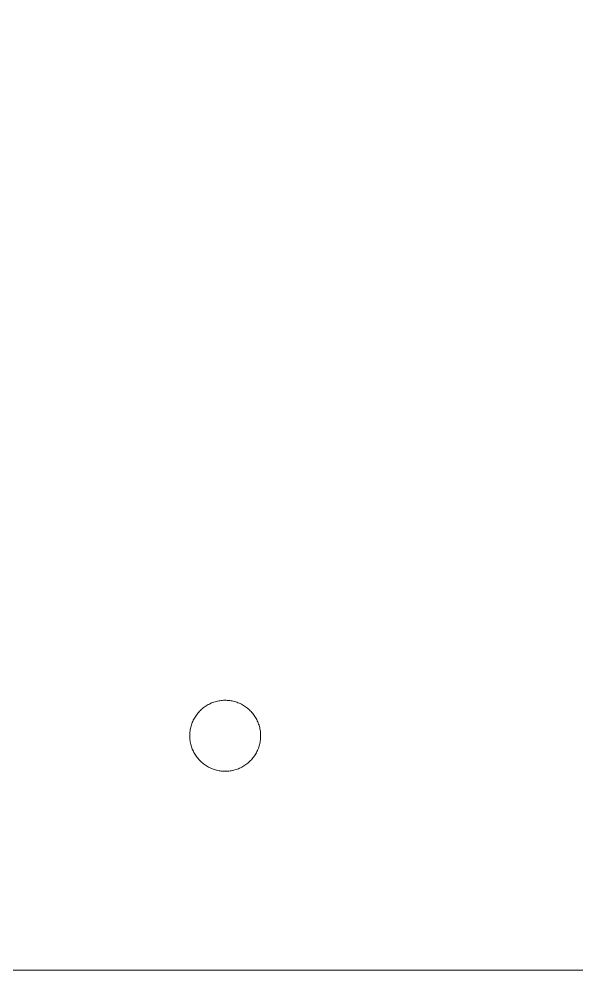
# Model space of a CAD drawing. Header units: millimetres. Extents: x -299 to 508, y -195 to 340.
# Drawn here: x -146.35 to -121.06, y -107.27 to -63.42 of the extents above; entities that cross this region are included whole.
import ezdxf

# ---------------------------------------------------------------- set-up
doc = ezdxf.new("R2010")
doc.units = ezdxf.units.MM
doc.header["$MEASUREMENT"] = 0
doc.layers.add('Camada 1', color=7, linetype='Continuous')

msp = doc.modelspace()

# ---------------------------------------------------------------- linework, layer by layer
at = {"layer": 'Camada 1', "lineweight": 20}
msp.add_open_spline([(-283.4082, -106.4198), (-283.4068, -106.4736), (-283.3633, -106.5172), (-283.3082, -106.5172), (-283.3082, -106.5172), (-277.3082, -106.5172), (-277.3082, -106.5172), (-277.2532, -106.5172), (-277.2082, -106.4722), (-277.2082, -106.4172), (-277.2082, -106.4172), (-277.2082, -103.5172), (-277.2082, -103.5172), (-277.2082, -103.4172), (-277.3082, -103.5172), (-277.2082, -103.5172), (-277.2082, -103.5172), (-271.4082, -103.5172), (-271.4082, -103.5172), (-271.3082, -103.5172), (-271.4082, -103.4172), (-271.4082, -103.5172), (-271.4082, -103.5172), (-271.4082, -106.4172), (-271.4082, -106.4172), (-271.4082, -106.4722), (-271.3642, -106.5172), (-271.3082, -106.5172), (-271.3082, -106.5172), (-265.3082, -106.5172), (-265.3082, -106.5172), (-265.2532, -106.5172), (-265.2082, -106.4722), (-265.2082, -106.4172), (-265.2082, -106.4172), (-265.2082, -103.5172), (-265.2082, -103.5172), (-265.2082, -103.4172), (-265.3082, -103.5172), (-265.2082, -103.5172), (-265.2082, -103.5172), (-259.4082, -103.5172), (-259.4082, -103.5172), (-259.3082, -103.5172), (-259.4082, -103.4172), (-259.4082, -103.5172), (-259.4082, -103.5172), (-259.4082, -106.4172), (-259.4082, -106.4172), (-259.4082, -106.4722), (-259.3642, -106.5172), (-259.3082, -106.5172), (-259.3082, -106.5172), (-249.3082, -106.5172), (-249.3082, -106.5172), (-249.3082, -106.5172), (-155.0612, -106.5172), (-155.0612, -106.5172), (-155.0612, -106.5172), (-81.0612, -106.5172), (-81.0612, -106.5172), (-81.0612, -106.5172), (13.1868, -106.5172), (13.1868, -106.5172), (13.2418, -106.5172), (13.2868, -106.4722), (13.2868, -106.4172), (13.2868, -106.4172), (13.2868, -103.2172), (13.2868, -103.2172), (13.2868, -103.1172), (13.1868, -103.2172), (13.2868, -103.2172), (13.2868, -103.2172), (25.6868, -103.2172), (25.6868, -103.2172), (25.7868, -103.2172), (25.6868, -103.1172), (25.6868, -103.2172), (25.6868, -103.2172), (25.6868, -106.4172), (25.6868, -106.4172), (25.6868, -106.5662), (25.7258, -106.7132), (25.8008, -106.8422), (25.8758, -106.9712), (25.9828, -107.0792), (26.1118, -107.1532), (26.2408, -107.2282), (26.3878, -107.2672), (26.5368, -107.2672), (26.6628, -107.2672), (26.7868, -107.2342), (26.8958, -107.1712), (27.0058, -107.1082), (27.0958, -107.0172), (27.1598, -106.9082), (27.2228, -106.7982), (27.2558, -106.6742), (27.2558, -106.5482), (27.2558, -106.4572), (27.2798, -106.3682), (27.3248, -106.2892), (27.3708, -106.2102), (27.4358, -106.1452), (27.5148, -106.0992), (27.5938, -106.0532), (27.6838, -106.0302), (27.7748, -106.0302), (27.8658, -106.0302), (27.9548, -106.0532), (28.0338, -106.0992), (28.1128, -106.1452), (28.1778, -106.2102), (28.2238, -106.2892), (28.2688, -106.3682), (28.2928, -106.4572), (28.2928, -106.5482), (28.2928, -106.6742), (28.3268, -106.7982), (28.3898, -106.9082), (28.4528, -107.0172), (28.5428, -107.1082), (28.6528, -107.1712), (28.7618, -107.2342), (28.8858, -107.2672), (29.0118, -107.2672), (29.1378, -107.2672), (29.2618, -107.2342), (29.3708, -107.1712), (29.4808, -107.1082), (29.5708, -107.0172), (29.6348, -106.9082), (29.6978, -106.7982), (29.7308, -106.6742), (29.7308, -106.5482), (29.7308, -106.4572), (29.7548, -106.3682), (29.7998, -106.2892), (29.8458, -106.2102), (29.9108, -106.1452), (29.9898, -106.0992), (30.0688, -106.0532), (30.1588, -106.0302), (30.2498, -106.0302), (30.3408, -106.0302), (30.4298, -106.0532), (30.5088, -106.0992), (30.5878, -106.1452), (30.6528, -106.2102), (30.6988, -106.2892), (30.7438, -106.3682), (30.7678, -106.4572), (30.7678, -106.5482), (30.7678, -106.6742), (30.8018, -106.7982), (30.8648, -106.9082), (30.9278, -107.0172), (31.0178, -107.1082), (31.1278, -107.1712), (31.2368, -107.2342), (31.3608, -107.2672), (31.4868, -107.2672), (31.6128, -107.2672), (31.7368, -107.2342), (31.8458, -107.1712), (31.9558, -107.1082), (32.0458, -107.0172), (32.1098, -106.9082), (32.1728, -106.7982), (32.2058, -106.6742), (32.2058, -106.5482), (32.2058, -106.4572), (32.2298, -106.3682), (32.2748, -106.2892), (32.3208, -106.2102), (32.3858, -106.1452), (32.4648, -106.0992), (32.5438, -106.0532), (32.6338, -106.0302), (32.7248, -106.0302), (32.8158, -106.0302), (32.9048, -106.0532), (32.9838, -106.0992), (33.0628, -106.1452), (33.1278, -106.2102), (33.1738, -106.2892), (33.2188, -106.3682), (33.2428, -106.4572), (33.2428, -106.5482), (33.2428, -106.6742), (33.2768, -106.7982), (33.3398, -106.9082), (33.4028, -107.0172), (33.4928, -107.1082), (33.6028, -107.1712), (33.7118, -107.2342), (33.8358, -107.2672), (33.9618, -107.2672), (34.0878, -107.2672), (34.2118, -107.2342), (34.3208, -107.1712), (34.4308, -107.1082), (34.5208, -107.0172), (34.5848, -106.9082), (34.6478, -106.7982), (34.6808, -106.6742), (34.6808, -106.5482), (34.6808, -106.4572), (34.7048, -106.3682), (34.7498, -106.2892), (34.7958, -106.2102), (34.8608, -106.1452), (34.9398, -106.0992), (35.0188, -106.0532), (35.1088, -106.0302), (35.1998, -106.0302), (35.2908, -106.0302), (35.3798, -106.0532), (35.4588, -106.0992), (35.5378, -106.1452), (35.6028, -106.2102), (35.6488, -106.2892), (35.6938, -106.3682), (35.7178, -106.4572), (35.7178, -106.5482), (35.7178, -106.6742), (35.7518, -106.7982), (35.8148, -106.9082), (35.8778, -107.0172), (35.9678, -107.1082), (36.0778, -107.1712), (36.1868, -107.2342), (36.3108, -107.2672), (36.4368, -107.2672), (36.5858, -107.2672), (36.7328, -107.2282), (36.8618, -107.1532), (36.9908, -107.0792), (37.0988, -106.9712), (37.1728, -106.8422), (37.2478, -106.7132), (37.2868, -106.5662), (37.2868, -106.4172), (37.2868, -106.4172), (37.2868, -20.4172), (37.2868, -20.4172), (37.2868, -20.2682), (37.2478, -20.1212), (37.1728, -19.9922), (37.0988, -19.8632), (36.9908, -19.7552), (36.8618, -19.6812), (36.7328, -19.6062), (36.5858, -19.5672), (36.4368, -19.5672), (36.3108, -19.5672), (36.1868, -19.6002), (36.0778, -19.6632), (35.9678, -19.7262), (35.8778, -19.8172), (35.8148, -19.9262), (35.7518, -20.0362), (35.7178, -20.1602), (35.7178, -20.2862), (35.7178, -20.3772), (35.6938, -20.4662), (35.6488, -20.5452), (35.6028, -20.6242), (35.5378, -20.6892), (35.4588, -20.7352), (35.3798, -20.7812), (35.2908, -20.8052), (35.1998, -20.8052), (35.1088, -20.8052), (35.0188, -20.7812), (34.9398, -20.7352), (34.8608, -20.6892), (34.7958, -20.6242), (34.7498, -20.5452), (34.7048, -20.4662), (34.6808, -20.3772), (34.6808, -20.2862), (34.6808, -20.1602), (34.6478, -20.0362), (34.5848, -19.9262), (34.5208, -19.8172), (34.4308, -19.7262), (34.3208, -19.6632), (34.2118, -19.6002), (34.0878, -19.5672), (33.9618, -19.5672), (33.8358, -19.5672), (33.7118, -19.6002), (33.6028, -19.6632), (33.4928, -19.7262), (33.4028, -19.8172), (33.3398, -19.9262), (33.2768, -20.0362), (33.2428, -20.1602), (33.2428, -20.2862), (33.2428, -20.3772), (33.2188, -20.4662), (33.1738, -20.5452), (33.1278, -20.6242), (33.0628, -20.6892), (32.9838, -20.7352), (32.9048, -20.7812), (32.8158, -20.8052), (32.7248, -20.8052), (32.6338, -20.8052), (32.5438, -20.7812), (32.4648, -20.7352), (32.3858, -20.6892), (32.3208, -20.6242), (32.2748, -20.5452), (32.2298, -20.4662), (32.2058, -20.3772), (32.2058, -20.2862), (32.2058, -20.1602), (32.1728, -20.0362), (32.1098, -19.9262), (32.0458, -19.8172), (31.9558, -19.7262), (31.8458, -19.6632), (31.7368, -19.6002), (31.6128, -19.5672), (31.4868, -19.5672), (31.3608, -19.5672), (31.2368, -19.6002), (31.1278, -19.6632), (31.0178, -19.7262), (30.9278, -19.8172), (30.8648, -19.9262), (30.8018, -20.0362), (30.7678, -20.1602), (30.7678, -20.2862), (30.7678, -20.3772), (30.7438, -20.4662), (30.6988, -20.5452), (30.6528, -20.6242), (30.5878, -20.6892), (30.5088, -20.7352), (30.4298, -20.7812), (30.3408, -20.8052), (30.2498, -20.8052), (30.1588, -20.8052), (30.0688, -20.7812), (29.9898, -20.7352), (29.9108, -20.6892), (29.8458, -20.6242), (29.7998, -20.5452), (29.7548, -20.4662), (29.7308, -20.3772), (29.7308, -20.2862), (29.7308, -20.1602), (29.6978, -20.0362), (29.6348, -19.9262), (29.5708, -19.8172), (29.4808, -19.7262), (29.3708, -19.6632), (29.2618, -19.6002), (29.1378, -19.5672), (29.0118, -19.5672), (28.8858, -19.5672), (28.7618, -19.6002), (28.6528, -19.6632), (28.5428, -19.7262), (28.4528, -19.8172), (28.3898, -19.9262), (28.3268, -20.0362), (28.2928, -20.1602), (28.2928, -20.2862), (28.2928, -20.3772), (28.2688, -20.4662), (28.2238, -20.5452), (28.1778, -20.6242), (28.1128, -20.6892), (28.0338, -20.7352), (27.9548, -20.7812), (27.8658, -20.8042), (27.7748, -20.8042), (27.6838, -20.8042), (27.5938, -20.7812), (27.5148, -20.7352), (27.4358, -20.6892), (27.3708, -20.6242), (27.3248, -20.5452), (27.2798, -20.4662), (27.2558, -20.3772), (27.2558, -20.2862), (27.2558, -20.1602), (27.2228, -20.0362), (27.1598, -19.9262), (27.0958, -19.8172), (27.0058, -19.7262), (26.8958, -19.6632), (26.7868, -19.6002), (26.6628, -19.5672), (26.5368, -19.5672), (26.3878, -19.5672), (26.2408, -19.6062), (26.1118, -19.6812), (25.9828, -19.7552), (25.8758, -19.8632), (25.8008, -19.9922), (25.7258, -20.1212), (25.6868, -20.2682), (25.6868, -20.4172), (25.6868, -20.4172), (25.6868, -23.6172), (25.6868, -23.6172), (25.6868, -23.7172), (25.7868, -23.6172), (25.6868, -23.6172), (25.6868, -23.6172), (13.2868, -23.6172), (13.2868, -23.6172), (13.1868, -23.6172), (13.2868, -23.7172), (13.2868, -23.6172), (13.2868, -23.6172), (13.2868, -20.4172), (13.2868, -20.4172), (13.2868, -20.3622), (13.2418, -20.3172), (13.1868, -20.3172), (13.1868, -20.3172), (-81.0612, -20.3172), (-81.0612, -20.3172), (-81.0612, -20.3172), (-155.0612, -20.3172), (-155.0612, -20.3172), (-155.0612, -20.3172), (-249.3082, -20.3172), (-249.3082, -20.3172), (-249.3082, -20.3172), (-259.3082, -20.3172), (-259.3082, -20.3172), (-259.3642, -20.3172), (-259.4082, -20.3622), (-259.4082, -20.4172), (-259.4082, -20.4172), (-259.4082, -23.3172), (-259.4082, -23.3172), (-259.4082, -23.4172), (-259.3082, -23.3172), (-259.4082, -23.3172), (-259.4082, -23.3172), (-265.2082, -23.3172), (-265.2082, -23.3172), (-265.3082, -23.3172), (-265.2082, -23.4172), (-265.2082, -23.3172), (-265.2082, -23.3172), (-265.2082, -20.4172), (-265.2082, -20.4172), (-265.2082, -20.3622), (-265.2532, -20.3172), (-265.3082, -20.3172), (-265.3082, -20.3172), (-271.3082, -20.3172), (-271.3082, -20.3172), (-271.3642, -20.3172), (-271.4082, -20.3622), (-271.4082, -20.4172), (-271.4082, -20.4172), (-271.4082, -23.3172), (-271.4082, -23.3172), (-271.4082, -23.4172), (-271.3082, -23.3172), (-271.4082, -23.3172), (-271.4082, -23.3172), (-277.2082, -23.3172), (-277.2082, -23.3172), (-277.3082, -23.3172), (-277.2082, -23.4172), (-277.2082, -23.3172), (-277.2082, -23.3172), (-277.2082, -20.4172), (-277.2082, -20.4172), (-277.2082, -20.3622), (-277.2532, -20.3172), (-277.3082, -20.3172), (-277.3082, -20.3172), (-283.3082, -20.3172), (-283.3082, -20.3172), (-283.3633, -20.3172), (-283.4068, -20.3608), (-283.4082, -20.4146)], degree=3, knots=[0, 0, 0, 0, 0.006135, 0.006135, 0.006135, 0.0122699, 0.0122699, 0.0122699, 0.0184049, 0.0184049, 0.0184049, 0.0245399, 0.0245399, 0.0245399, 0.0306748, 0.0306748, 0.0306748, 0.0368098, 0.0368098, 0.0368098, 0.0429448, 0.0429448, 0.0429448, 0.0490798, 0.0490798, 0.0490798, 0.0552147, 0.0552147, 0.0552147, 0.0613497, 0.0613497, 0.0613497, 0.0674847, 0.0674847, 0.0674847, 0.0736196, 0.0736196, 0.0736196, 0.0797546, 0.0797546, 0.0797546, 0.0858896, 0.0858896, 0.0858896, 0.0920245, 0.0920245, 0.0920245, 0.0981595, 0.0981595, 0.0981595, 0.1042945, 0.1042945, 0.1042945, 0.1104294, 0.1104294, 0.1104294, 0.1165644, 0.1165644, 0.1165644, 0.1226994, 0.1226994, 0.1226994, 0.1288344, 0.1288344, 0.1288344, 0.1349693, 0.1349693, 0.1349693, 0.1411043, 0.1411043, 0.1411043, 0.1472393, 0.1472393, 0.1472393, 0.1533742, 0.1533742, 0.1533742, 0.1595092, 0.1595092, 0.1595092, 0.1656442, 0.1656442, 0.1656442, 0.1717791, 0.1717791, 0.1717791, 0.1779141, 0.1779141, 0.1779141, 0.1840491, 0.1840491, 0.1840491, 0.190184, 0.190184, 0.190184, 0.196319, 0.196319, 0.196319, 0.202454, 0.202454, 0.202454, 0.208589, 0.208589, 0.208589, 0.2147239, 0.2147239, 0.2147239, 0.2208589, 0.2208589, 0.2208589, 0.2269939, 0.2269939, 0.2269939, 0.2331288, 0.2331288, 0.2331288, 0.2392638, 0.2392638, 0.2392638, 0.2453988, 0.2453988, 0.2453988, 0.2515337, 0.2515337, 0.2515337, 0.2576687, 0.2576687, 0.2576687, 0.2638037, 0.2638037, 0.2638037, 0.2699387, 0.2699387, 0.2699387, 0.2760736, 0.2760736, 0.2760736, 0.2822086, 0.2822086, 0.2822086, 0.2883436, 0.2883436, 0.2883436, 0.2944785, 0.2944785, 0.2944785, 0.3006135, 0.3006135, 0.3006135, 0.3067485, 0.3067485, 0.3067485, 0.3128834, 0.3128834, 0.3128834, 0.3190184, 0.3190184, 0.3190184, 0.3251534, 0.3251534, 0.3251534, 0.3312883, 0.3312883, 0.3312883, 0.3374233, 0.3374233, 0.3374233, 0.3435583, 0.3435583, 0.3435583, 0.3496933, 0.3496933, 0.3496933, 0.3558282, 0.3558282, 0.3558282, 0.3619632, 0.3619632, 0.3619632, 0.3680982, 0.3680982, 0.3680982, 0.3742331, 0.3742331, 0.3742331, 0.3803681, 0.3803681, 0.3803681, 0.3865031, 0.3865031, 0.3865031, 0.392638, 0.392638, 0.392638, 0.398773, 0.398773, 0.398773, 0.404908, 0.404908, 0.404908, 0.4110429, 0.4110429, 0.4110429, 0.4171779, 0.4171779, 0.4171779, 0.4233129, 0.4233129, 0.4233129, 0.4294479, 0.4294479, 0.4294479, 0.4355828, 0.4355828, 0.4355828, 0.4417178, 0.4417178, 0.4417178, 0.4478528, 0.4478528, 0.4478528, 0.4539877, 0.4539877, 0.4539877, 0.4601227, 0.4601227, 0.4601227, 0.4662577, 0.4662577, 0.4662577, 0.4723926, 0.4723926, 0.4723926, 0.4785276, 0.4785276, 0.4785276, 0.4846626, 0.4846626, 0.4846626, 0.4907975, 0.4907975, 0.4907975, 0.4969325, 0.4969325, 0.4969325, 0.5030675, 0.5030675, 0.5030675, 0.5092025, 0.5092025, 0.5092025, 0.5153374, 0.5153374, 0.5153374, 0.5214724, 0.5214724, 0.5214724, 0.5276074, 0.5276074, 0.5276074, 0.5337423, 0.5337423, 0.5337423, 0.5398773, 0.5398773, 0.5398773, 0.5460123, 0.5460123, 0.5460123, 0.5521472, 0.5521472, 0.5521472, 0.5582822, 0.5582822, 0.5582822, 0.5644172, 0.5644172, 0.5644172, 0.5705521, 0.5705521, 0.5705521, 0.5766871, 0.5766871, 0.5766871, 0.5828221, 0.5828221, 0.5828221, 0.5889571, 0.5889571, 0.5889571, 0.595092, 0.595092, 0.595092, 0.601227, 0.601227, 0.601227, 0.607362, 0.607362, 0.607362, 0.6134969, 0.6134969, 0.6134969, 0.6196319, 0.6196319, 0.6196319, 0.6257669, 0.6257669, 0.6257669, 0.6319018, 0.6319018, 0.6319018, 0.6380368, 0.6380368, 0.6380368, 0.6441718, 0.6441718, 0.6441718, 0.6503067, 0.6503067, 0.6503067, 0.6564417, 0.6564417, 0.6564417, 0.6625767, 0.6625767, 0.6625767, 0.6687117, 0.6687117, 0.6687117, 0.6748466, 0.6748466, 0.6748466, 0.6809816, 0.6809816, 0.6809816, 0.6871166, 0.6871166, 0.6871166, 0.6932515, 0.6932515, 0.6932515, 0.6993865, 0.6993865, 0.6993865, 0.7055215, 0.7055215, 0.7055215, 0.7116564, 0.7116564, 0.7116564, 0.7177914, 0.7177914, 0.7177914, 0.7239264, 0.7239264, 0.7239264, 0.7300613, 0.7300613, 0.7300613, 0.7361963, 0.7361963, 0.7361963, 0.7423313, 0.7423313, 0.7423313, 0.7484663, 0.7484663, 0.7484663, 0.7546012, 0.7546012, 0.7546012, 0.7607362, 0.7607362, 0.7607362, 0.7668712, 0.7668712, 0.7668712, 0.7730061, 0.7730061, 0.7730061, 0.7791411, 0.7791411, 0.7791411, 0.7852761, 0.7852761, 0.7852761, 0.791411, 0.791411, 0.791411, 0.797546, 0.797546, 0.797546, 0.803681, 0.803681, 0.803681, 0.809816, 0.809816, 0.809816, 0.8159509, 0.8159509, 0.8159509, 0.8220859, 0.8220859, 0.8220859, 0.8282209, 0.8282209, 0.8282209, 0.8343558, 0.8343558, 0.8343558, 0.8404908, 0.8404908, 0.8404908, 0.8466258, 0.8466258, 0.8466258, 0.8527607, 0.8527607, 0.8527607, 0.8588957, 0.8588957, 0.8588957, 0.8650307, 0.8650307, 0.8650307, 0.8711656, 0.8711656, 0.8711656, 0.8773006, 0.8773006, 0.8773006, 0.8834356, 0.8834356, 0.8834356, 0.8895706, 0.8895706, 0.8895706, 0.8957055, 0.8957055, 0.8957055, 0.9018405, 0.9018405, 0.9018405, 0.9079755, 0.9079755, 0.9079755, 0.9141104, 0.9141104, 0.9141104, 0.9202454, 0.9202454, 0.9202454, 0.9263804, 0.9263804, 0.9263804, 0.9325153, 0.9325153, 0.9325153, 0.9386503, 0.9386503, 0.9386503, 0.9447853, 0.9447853, 0.9447853, 0.9509202, 0.9509202, 0.9509202, 0.9570552, 0.9570552, 0.9570552, 0.9631902, 0.9631902, 0.9631902, 0.9693252, 0.9693252, 0.9693252, 0.9754601, 0.9754601, 0.9754601, 0.9815951, 0.9815951, 0.9815951, 0.9877301, 0.9877301, 0.9877301, 0.993865, 0.993865, 0.993865, 1, 1, 1, 1], dxfattribs=at)
at = {"layer": 'Camada 1', "color": 250, "lineweight": 9}
for points, knots in [([(-137.0092, -97.5022), (-137.0092, -97.5022), (-136.9535, -97.5012), (-136.9535, -97.5012), (-136.9535, -97.5012), (-136.8978, -97.4984), (-136.8978, -97.4984), (-136.8978, -97.4984), (-136.8423, -97.4935), (-136.8423, -97.4935), (-136.8423, -97.4935), (-136.787, -97.4868), (-136.787, -97.4868), (-136.787, -97.4868), (-136.732, -97.4781), (-136.732, -97.4781), (-136.732, -97.4781), (-136.6773, -97.4676), (-136.6773, -97.4676), (-136.6773, -97.4676), (-136.623, -97.4551), (-136.623, -97.4551), (-136.623, -97.4551), (-136.5691, -97.4408), (-136.5691, -97.4408), (-136.5691, -97.4408), (-136.5158, -97.4247), (-136.5158, -97.4247), (-136.5158, -97.4247), (-136.4631, -97.4066), (-136.4631, -97.4066), (-136.4631, -97.4066), (-136.411, -97.3868), (-136.411, -97.3868), (-136.411, -97.3868), (-136.3596, -97.3652), (-136.3596, -97.3652), (-136.3596, -97.3652), (-136.3091, -97.3418), (-136.3091, -97.3418), (-136.3091, -97.3418), (-136.2593, -97.3167), (-136.2593, -97.3167), (-136.2593, -97.3167), (-136.2105, -97.2899), (-136.2105, -97.2899), (-136.2105, -97.2899), (-136.1626, -97.2613), (-136.1626, -97.2613), (-136.1626, -97.2613), (-136.1158, -97.2312), (-136.1158, -97.2312), (-136.1158, -97.2312), (-136.07, -97.1994), (-136.07, -97.1994), (-136.07, -97.1994), (-136.0253, -97.1661), (-136.0253, -97.1661), (-136.0253, -97.1661), (-135.9819, -97.1313), (-135.9819, -97.1313), (-135.9819, -97.1313), (-135.9396, -97.0949), (-135.9396, -97.0949), (-135.9396, -97.0949), (-135.8987, -97.0572), (-135.8987, -97.0572), (-135.8987, -97.0572), (-135.859, -97.018), (-135.859, -97.018), (-135.859, -97.018), (-135.8208, -96.9775), (-135.8208, -96.9775), (-135.8208, -96.9775), (-135.784, -96.9357), (-135.784, -96.9357), (-135.784, -96.9357), (-135.7486, -96.8926), (-135.7486, -96.8926), (-135.7486, -96.8926), (-135.7148, -96.8483), (-135.7148, -96.8483), (-135.7148, -96.8483), (-135.6825, -96.8029), (-135.6825, -96.8029), (-135.6825, -96.8029), (-135.6518, -96.7564), (-135.6518, -96.7564), (-135.6518, -96.7564), (-135.6228, -96.7089), (-135.6228, -96.7089), (-135.6228, -96.7089), (-135.5954, -96.6603), (-135.5954, -96.6603), (-135.5954, -96.6603), (-135.5697, -96.6109), (-135.5697, -96.6109), (-135.5697, -96.6109), (-135.5457, -96.5606), (-135.5457, -96.5606), (-135.5457, -96.5606), (-135.5235, -96.5095), (-135.5235, -96.5095), (-135.5235, -96.5095), (-135.5031, -96.4577), (-135.5031, -96.4577), (-135.5031, -96.4577), (-135.4845, -96.4052), (-135.4845, -96.4052), (-135.4845, -96.4052), (-135.4677, -96.352), (-135.4677, -96.352), (-135.4677, -96.352), (-135.4527, -96.2983), (-135.4527, -96.2983), (-135.4527, -96.2983), (-135.4397, -96.2442), (-135.4397, -96.2442), (-135.4397, -96.2442), (-135.4285, -96.1896), (-135.4285, -96.1896), (-135.4285, -96.1896), (-135.4192, -96.1347), (-135.4192, -96.1347), (-135.4192, -96.1347), (-135.4118, -96.0794), (-135.4118, -96.0794), (-135.4118, -96.0794), (-135.4063, -96.024), (-135.4063, -96.024), (-135.4063, -96.024), (-135.4028, -95.9684), (-135.4028, -95.9684), (-135.4028, -95.9684), (-135.4012, -95.9127), (-135.4012, -95.9127), (-135.4012, -95.9127), (-135.4015, -95.857), (-135.4015, -95.857), (-135.4015, -95.857), (-135.4038, -95.8013), (-135.4038, -95.8013), (-135.4038, -95.8013), (-135.4079, -95.7457), (-135.4079, -95.7457), (-135.4079, -95.7457), (-135.414, -95.6904), (-135.414, -95.6904), (-135.414, -95.6904), (-135.4221, -95.6352), (-135.4221, -95.6352), (-135.4221, -95.6352), (-135.432, -95.5804), (-135.432, -95.5804), (-135.432, -95.5804), (-135.4438, -95.5259), (-135.4438, -95.5259), (-135.4438, -95.5259), (-135.4575, -95.4719), (-135.4575, -95.4719), (-135.4575, -95.4719), (-135.4731, -95.4184), (-135.4731, -95.4184), (-135.4731, -95.4184), (-135.4905, -95.3655), (-135.4905, -95.3655), (-135.4905, -95.3655), (-135.5097, -95.3132), (-135.5097, -95.3132), (-135.5097, -95.3132), (-135.5307, -95.2616), (-135.5307, -95.2616), (-135.5307, -95.2616), (-135.5535, -95.2108), (-135.5535, -95.2108), (-135.5535, -95.2108), (-135.578, -95.1607), (-135.578, -95.1607), (-135.578, -95.1607), (-135.6043, -95.1116), (-135.6043, -95.1116), (-135.6043, -95.1116), (-135.6323, -95.0634), (-135.6323, -95.0634), (-135.6323, -95.0634), (-135.6619, -95.0162), (-135.6619, -95.0162), (-135.6619, -95.0162), (-135.6931, -94.9701), (-135.6931, -94.9701), (-135.6931, -94.9701), (-135.7259, -94.925), (-135.7259, -94.925), (-135.7259, -94.925), (-135.7602, -94.8811), (-135.7602, -94.8811), (-135.7602, -94.8811), (-135.7961, -94.8385), (-135.7961, -94.8385), (-135.7961, -94.8385), (-135.8334, -94.7971), (-135.8334, -94.7971), (-135.8334, -94.7971), (-135.8721, -94.757), (-135.8721, -94.757), (-135.8721, -94.757), (-135.9122, -94.7183), (-135.9122, -94.7183), (-135.9122, -94.7183), (-135.9536, -94.681), (-135.9536, -94.681), (-135.9536, -94.681), (-135.9962, -94.6452), (-135.9962, -94.6452), (-135.9962, -94.6452), (-136.0401, -94.6108), (-136.0401, -94.6108), (-136.0401, -94.6108), (-136.0851, -94.578), (-136.0851, -94.578), (-136.0851, -94.578), (-136.1313, -94.5468), (-136.1313, -94.5468), (-136.1313, -94.5468), (-136.1785, -94.5172), (-136.1785, -94.5172), (-136.1785, -94.5172), (-136.2267, -94.4892), (-136.2267, -94.4892), (-136.2267, -94.4892), (-136.2758, -94.463), (-136.2758, -94.463), (-136.2758, -94.463), (-136.3258, -94.4384), (-136.3258, -94.4384), (-136.3258, -94.4384), (-136.3767, -94.4156), (-136.3767, -94.4156), (-136.3767, -94.4156), (-136.4283, -94.3946), (-136.4283, -94.3946), (-136.4283, -94.3946), (-136.4806, -94.3754), (-136.4806, -94.3754), (-136.4806, -94.3754), (-136.5335, -94.358), (-136.5335, -94.358), (-136.5335, -94.358), (-136.587, -94.3424), (-136.587, -94.3424), (-136.587, -94.3424), (-136.641, -94.3287), (-136.641, -94.3287), (-136.641, -94.3287), (-136.6955, -94.3169), (-136.6955, -94.3169), (-136.6955, -94.3169), (-136.7503, -94.307), (-136.7503, -94.307), (-136.7503, -94.307), (-136.8054, -94.299), (-136.8054, -94.299), (-136.8054, -94.299), (-136.8608, -94.2929), (-136.8608, -94.2929), (-136.8608, -94.2929), (-136.9164, -94.2887), (-136.9164, -94.2887), (-136.9164, -94.2887), (-136.972, -94.2864), (-136.972, -94.2864), (-136.972, -94.2864), (-137.0278, -94.2861), (-137.0278, -94.2861), (-137.0278, -94.2861), (-137.0835, -94.2877), (-137.0835, -94.2877), (-137.0835, -94.2877), (-137.1391, -94.2913), (-137.1391, -94.2913), (-137.1391, -94.2913), (-137.1945, -94.2967), (-137.1945, -94.2967), (-137.1945, -94.2967), (-137.2497, -94.3041), (-137.2497, -94.3041), (-137.2497, -94.3041), (-137.3047, -94.3134), (-137.3047, -94.3134), (-137.3047, -94.3134), (-137.3593, -94.3246), (-137.3593, -94.3246), (-137.3593, -94.3246), (-137.4134, -94.3377), (-137.4134, -94.3377), (-137.4134, -94.3377), (-137.4671, -94.3526), (-137.4671, -94.3526), (-137.4671, -94.3526), (-137.5202, -94.3694), (-137.5202, -94.3694), (-137.5202, -94.3694), (-137.5727, -94.388), (-137.5727, -94.388), (-137.5727, -94.388), (-137.6246, -94.4084), (-137.6246, -94.4084), (-137.6246, -94.4084), (-137.6757, -94.4306), (-137.6757, -94.4306), (-137.6757, -94.4306), (-137.726, -94.4546), (-137.726, -94.4546), (-137.726, -94.4546), (-137.7754, -94.4803), (-137.7754, -94.4803), (-137.7754, -94.4803), (-137.8239, -94.5077), (-137.8239, -94.5077), (-137.8239, -94.5077), (-137.8715, -94.5367), (-137.8715, -94.5367), (-137.8715, -94.5367), (-137.918, -94.5674), (-137.918, -94.5674), (-137.918, -94.5674), (-137.9634, -94.5997), (-137.9634, -94.5997), (-137.9634, -94.5997), (-138.0077, -94.6336), (-138.0077, -94.6336), (-138.0077, -94.6336), (-138.0507, -94.6689), (-138.0507, -94.6689), (-138.0507, -94.6689), (-138.0926, -94.7057), (-138.0926, -94.7057), (-138.0926, -94.7057), (-138.1331, -94.744), (-138.1331, -94.744), (-138.1331, -94.744), (-138.1722, -94.7836), (-138.1722, -94.7836), (-138.1722, -94.7836), (-138.21, -94.8245), (-138.21, -94.8245), (-138.21, -94.8245), (-138.2464, -94.8668), (-138.2464, -94.8668), (-138.2464, -94.8668), (-138.2812, -94.9103), (-138.2812, -94.9103), (-138.2812, -94.9103), (-138.3145, -94.9549), (-138.3145, -94.9549), (-138.3145, -94.9549), (-138.3463, -95.0007), (-138.3463, -95.0007), (-138.3463, -95.0007), (-138.3764, -95.0476), (-138.3764, -95.0476), (-138.3764, -95.0476), (-138.4049, -95.0954), (-138.4049, -95.0954), (-138.4049, -95.0954), (-138.4318, -95.1443), (-138.4318, -95.1443), (-138.4318, -95.1443), (-138.4569, -95.194), (-138.4569, -95.194), (-138.4569, -95.194), (-138.4803, -95.2446), (-138.4803, -95.2446), (-138.4803, -95.2446), (-138.5019, -95.2959), (-138.5019, -95.2959), (-138.5019, -95.2959), (-138.5217, -95.348), (-138.5217, -95.348), (-138.5217, -95.348), (-138.5397, -95.4007), (-138.5397, -95.4007), (-138.5397, -95.4007), (-138.5559, -95.454), (-138.5559, -95.454), (-138.5559, -95.454), (-138.5702, -95.5079), (-138.5702, -95.5079), (-138.5702, -95.5079), (-138.5827, -95.5622), (-138.5827, -95.5622), (-138.5827, -95.5622), (-138.5932, -95.6169), (-138.5932, -95.6169), (-138.5932, -95.6169), (-138.6019, -95.6719), (-138.6019, -95.6719), (-138.6019, -95.6719), (-138.6086, -95.7273), (-138.6086, -95.7273), (-138.6086, -95.7273), (-138.6134, -95.7828), (-138.6134, -95.7828), (-138.6134, -95.7828), (-138.6163, -95.8384), (-138.6163, -95.8384), (-138.6163, -95.8384), (-138.6173, -95.8941), (-138.6173, -95.8941)], [0, 0, 0, 0, 0.0073529, 0.0073529, 0.0073529, 0.0147059, 0.0147059, 0.0147059, 0.0220588, 0.0220588, 0.0220588, 0.0294118, 0.0294118, 0.0294118, 0.0367647, 0.0367647, 0.0367647, 0.0441176, 0.0441176, 0.0441176, 0.0514706, 0.0514706, 0.0514706, 0.0588235, 0.0588235, 0.0588235, 0.0661765, 0.0661765, 0.0661765, 0.0735294, 0.0735294, 0.0735294, 0.0808824, 0.0808824, 0.0808824, 0.0882353, 0.0882353, 0.0882353, 0.0955882, 0.0955882, 0.0955882, 0.1029412, 0.1029412, 0.1029412, 0.1102941, 0.1102941, 0.1102941, 0.1176471, 0.1176471, 0.1176471, 0.125, 0.125, 0.125, 0.1323529, 0.1323529, 0.1323529, 0.1397059, 0.1397059, 0.1397059, 0.1470588, 0.1470588, 0.1470588, 0.1544118, 0.1544118, 0.1544118, 0.1617647, 0.1617647, 0.1617647, 0.1691176, 0.1691176, 0.1691176, 0.1764706, 0.1764706, 0.1764706, 0.1838235, 0.1838235, 0.1838235, 0.1911765, 0.1911765, 0.1911765, 0.1985294, 0.1985294, 0.1985294, 0.2058824, 0.2058824, 0.2058824, 0.2132353, 0.2132353, 0.2132353, 0.2205882, 0.2205882, 0.2205882, 0.2279412, 0.2279412, 0.2279412, 0.2352941, 0.2352941, 0.2352941, 0.2426471, 0.2426471, 0.2426471, 0.25, 0.25, 0.25, 0.2573529, 0.2573529, 0.2573529, 0.2647059, 0.2647059, 0.2647059, 0.2720588, 0.2720588, 0.2720588, 0.2794118, 0.2794118, 0.2794118, 0.2867647, 0.2867647, 0.2867647, 0.2941176, 0.2941176, 0.2941176, 0.3014706, 0.3014706, 0.3014706, 0.3088235, 0.3088235, 0.3088235, 0.3161765, 0.3161765, 0.3161765, 0.3235294, 0.3235294, 0.3235294, 0.3308824, 0.3308824, 0.3308824, 0.3382353, 0.3382353, 0.3382353, 0.3455882, 0.3455882, 0.3455882, 0.3529412, 0.3529412, 0.3529412, 0.3602941, 0.3602941, 0.3602941, 0.3676471, 0.3676471, 0.3676471, 0.375, 0.375, 0.375, 0.3823529, 0.3823529, 0.3823529, 0.3897059, 0.3897059, 0.3897059, 0.3970588, 0.3970588, 0.3970588, 0.4044118, 0.4044118, 0.4044118, 0.4117647, 0.4117647, 0.4117647, 0.4191176, 0.4191176, 0.4191176, 0.4264706, 0.4264706, 0.4264706, 0.4338235, 0.4338235, 0.4338235, 0.4411765, 0.4411765, 0.4411765, 0.4485294, 0.4485294, 0.4485294, 0.4558824, 0.4558824, 0.4558824, 0.4632353, 0.4632353, 0.4632353, 0.4705882, 0.4705882, 0.4705882, 0.4779412, 0.4779412, 0.4779412, 0.4852941, 0.4852941, 0.4852941, 0.4926471, 0.4926471, 0.4926471, 0.5, 0.5, 0.5, 0.5073529, 0.5073529, 0.5073529, 0.5147059, 0.5147059, 0.5147059, 0.5220588, 0.5220588, 0.5220588, 0.5294118, 0.5294118, 0.5294118, 0.5367647, 0.5367647, 0.5367647, 0.5441176, 0.5441176, 0.5441176, 0.5514706, 0.5514706, 0.5514706, 0.5588235, 0.5588235, 0.5588235, 0.5661765, 0.5661765, 0.5661765, 0.5735294, 0.5735294, 0.5735294, 0.5808824, 0.5808824, 0.5808824, 0.5882353, 0.5882353, 0.5882353, 0.5955882, 0.5955882, 0.5955882, 0.6029412, 0.6029412, 0.6029412, 0.6102941, 0.6102941, 0.6102941, 0.6176471, 0.6176471, 0.6176471, 0.625, 0.625, 0.625, 0.6323529, 0.6323529, 0.6323529, 0.6397059, 0.6397059, 0.6397059, 0.6470588, 0.6470588, 0.6470588, 0.6544118, 0.6544118, 0.6544118, 0.6617647, 0.6617647, 0.6617647, 0.6691176, 0.6691176, 0.6691176, 0.6764706, 0.6764706, 0.6764706, 0.6838235, 0.6838235, 0.6838235, 0.6911765, 0.6911765, 0.6911765, 0.6985294, 0.6985294, 0.6985294, 0.7058824, 0.7058824, 0.7058824, 0.7132353, 0.7132353, 0.7132353, 0.7205882, 0.7205882, 0.7205882, 0.7279412, 0.7279412, 0.7279412, 0.7352941, 0.7352941, 0.7352941, 0.7426471, 0.7426471, 0.7426471, 0.75, 0.75, 0.75, 0.7573529, 0.7573529, 0.7573529, 0.7647059, 0.7647059, 0.7647059, 0.7720588, 0.7720588, 0.7720588, 0.7794118, 0.7794118, 0.7794118, 0.7867647, 0.7867647, 0.7867647, 0.7941176, 0.7941176, 0.7941176, 0.8014706, 0.8014706, 0.8014706, 0.8088235, 0.8088235, 0.8088235, 0.8161765, 0.8161765, 0.8161765, 0.8235294, 0.8235294, 0.8235294, 0.8308824, 0.8308824, 0.8308824, 0.8382353, 0.8382353, 0.8382353, 0.8455882, 0.8455882, 0.8455882, 0.8529412, 0.8529412, 0.8529412, 0.8602941, 0.8602941, 0.8602941, 0.8676471, 0.8676471, 0.8676471, 0.875, 0.875, 0.875, 0.8823529, 0.8823529, 0.8823529, 0.8897059, 0.8897059, 0.8897059, 0.8970588, 0.8970588, 0.8970588, 0.9044118, 0.9044118, 0.9044118, 0.9117647, 0.9117647, 0.9117647, 0.9191176, 0.9191176, 0.9191176, 0.9264706, 0.9264706, 0.9264706, 0.9338235, 0.9338235, 0.9338235, 0.9411765, 0.9411765, 0.9411765, 0.9485294, 0.9485294, 0.9485294, 0.9558824, 0.9558824, 0.9558824, 0.9632353, 0.9632353, 0.9632353, 0.9705882, 0.9705882, 0.9705882, 0.9779412, 0.9779412, 0.9779412, 0.9852941, 0.9852941, 0.9852941, 0.9926471, 0.9926471, 0.9926471, 1, 1, 1, 1]), ([(-138.6173, -95.8941), (-138.6173, -95.8941), (-138.6163, -95.9502), (-138.6163, -95.9502), (-138.6163, -95.9502), (-138.6134, -96.0063), (-138.6134, -96.0063), (-138.6134, -96.0063), (-138.6085, -96.0622), (-138.6085, -96.0622), (-138.6085, -96.0622), (-138.6016, -96.1179), (-138.6016, -96.1179), (-138.6016, -96.1179), (-138.5929, -96.1734), (-138.5929, -96.1734), (-138.5929, -96.1734), (-138.5821, -96.2285), (-138.5821, -96.2285), (-138.5821, -96.2285), (-138.5695, -96.2831), (-138.5695, -96.2831), (-138.5695, -96.2831), (-138.555, -96.3374), (-138.555, -96.3374), (-138.555, -96.3374), (-138.5386, -96.391), (-138.5386, -96.391), (-138.5386, -96.391), (-138.5203, -96.4441), (-138.5203, -96.4441), (-138.5203, -96.4441), (-138.5002, -96.4965), (-138.5002, -96.4965), (-138.5002, -96.4965), (-138.4783, -96.5482), (-138.4783, -96.5482), (-138.4783, -96.5482), (-138.4545, -96.5991), (-138.4545, -96.5991), (-138.4545, -96.5991), (-138.4291, -96.6491), (-138.4291, -96.6491), (-138.4291, -96.6491), (-138.4018, -96.6982), (-138.4018, -96.6982), (-138.4018, -96.6982), (-138.3729, -96.7463), (-138.3729, -96.7463), (-138.3729, -96.7463), (-138.3424, -96.7934), (-138.3424, -96.7934), (-138.3424, -96.7934), (-138.3102, -96.8393), (-138.3102, -96.8393), (-138.3102, -96.8393), (-138.2764, -96.8842), (-138.2764, -96.8842), (-138.2764, -96.8842), (-138.2411, -96.9278), (-138.2411, -96.9278), (-138.2411, -96.9278), (-138.2042, -96.9701), (-138.2042, -96.9701), (-138.2042, -96.9701), (-138.166, -97.0112), (-138.166, -97.0112), (-138.166, -97.0112), (-138.1263, -97.0509), (-138.1263, -97.0509), (-138.1263, -97.0509), (-138.0852, -97.0892), (-138.0852, -97.0892), (-138.0852, -97.0892), (-138.0429, -97.126), (-138.0429, -97.126), (-138.0429, -97.126), (-137.9992, -97.1613), (-137.9992, -97.1613), (-137.9992, -97.1613), (-137.9544, -97.1951), (-137.9544, -97.1951), (-137.9544, -97.1951), (-137.9084, -97.2273), (-137.9084, -97.2273), (-137.9084, -97.2273), (-137.8613, -97.2579), (-137.8613, -97.2579), (-137.8613, -97.2579), (-137.8132, -97.2868), (-137.8132, -97.2868), (-137.8132, -97.2868), (-137.7641, -97.314), (-137.7641, -97.314), (-137.7641, -97.314), (-137.7141, -97.3395), (-137.7141, -97.3395), (-137.7141, -97.3395), (-137.6633, -97.3632), (-137.6633, -97.3632), (-137.6633, -97.3632), (-137.6116, -97.3851), (-137.6116, -97.3851), (-137.6116, -97.3851), (-137.5592, -97.4052), (-137.5592, -97.4052), (-137.5592, -97.4052), (-137.5061, -97.4235), (-137.5061, -97.4235), (-137.5061, -97.4235), (-137.4524, -97.4399), (-137.4524, -97.4399), (-137.4524, -97.4399), (-137.3982, -97.4544), (-137.3982, -97.4544), (-137.3982, -97.4544), (-137.3435, -97.4671), (-137.3435, -97.4671), (-137.3435, -97.4671), (-137.2884, -97.4778), (-137.2884, -97.4778), (-137.2884, -97.4778), (-137.233, -97.4866), (-137.233, -97.4866), (-137.233, -97.4866), (-137.1773, -97.4934), (-137.1773, -97.4934), (-137.1773, -97.4934), (-137.1214, -97.4983), (-137.1214, -97.4983), (-137.1214, -97.4983), (-137.0653, -97.5012), (-137.0653, -97.5012), (-137.0653, -97.5012), (-137.0092, -97.5022), (-137.0092, -97.5022)], [0, 0, 0, 0, 0.0222222, 0.0222222, 0.0222222, 0.0444444, 0.0444444, 0.0444444, 0.0666667, 0.0666667, 0.0666667, 0.0888889, 0.0888889, 0.0888889, 0.1111111, 0.1111111, 0.1111111, 0.1333333, 0.1333333, 0.1333333, 0.1555556, 0.1555556, 0.1555556, 0.1777778, 0.1777778, 0.1777778, 0.2, 0.2, 0.2, 0.2222222, 0.2222222, 0.2222222, 0.2444444, 0.2444444, 0.2444444, 0.2666667, 0.2666667, 0.2666667, 0.2888889, 0.2888889, 0.2888889, 0.3111111, 0.3111111, 0.3111111, 0.3333333, 0.3333333, 0.3333333, 0.3555556, 0.3555556, 0.3555556, 0.3777778, 0.3777778, 0.3777778, 0.4, 0.4, 0.4, 0.4222222, 0.4222222, 0.4222222, 0.4444444, 0.4444444, 0.4444444, 0.4666667, 0.4666667, 0.4666667, 0.4888889, 0.4888889, 0.4888889, 0.5111111, 0.5111111, 0.5111111, 0.5333333, 0.5333333, 0.5333333, 0.5555556, 0.5555556, 0.5555556, 0.5777778, 0.5777778, 0.5777778, 0.6, 0.6, 0.6, 0.6222222, 0.6222222, 0.6222222, 0.6444444, 0.6444444, 0.6444444, 0.6666667, 0.6666667, 0.6666667, 0.6888889, 0.6888889, 0.6888889, 0.7111111, 0.7111111, 0.7111111, 0.7333333, 0.7333333, 0.7333333, 0.7555556, 0.7555556, 0.7555556, 0.7777778, 0.7777778, 0.7777778, 0.8, 0.8, 0.8, 0.8222222, 0.8222222, 0.8222222, 0.8444444, 0.8444444, 0.8444444, 0.8666667, 0.8666667, 0.8666667, 0.8888889, 0.8888889, 0.8888889, 0.9111111, 0.9111111, 0.9111111, 0.9333333, 0.9333333, 0.9333333, 0.9555556, 0.9555556, 0.9555556, 0.9777778, 0.9777778, 0.9777778, 1, 1, 1, 1])]:
    msp.add_open_spline(points, degree=3, knots=knots, dxfattribs=at)

doc.saveas('drawing.dxf')
